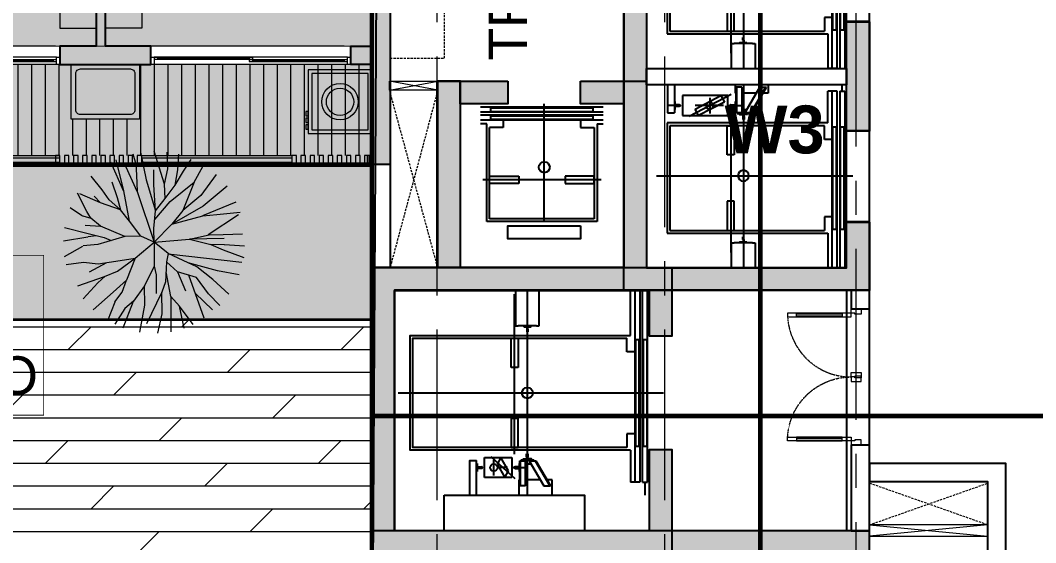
# Model space of a CAD drawing. Header units: millimetres. Extents: x -100356 to 314685, y 446 to 1273965.
# Drawn here: x 59606 to 70769, y 811615 to 817353 of the extents above; entities that cross this region are included whole.
import ezdxf
from ezdxf.enums import TextEntityAlignment as Align

# ---------------------------------------------------------------- set-up
doc = ezdxf.new("R2010")
doc.units = ezdxf.units.MM
for name, pattern in [('20180221 BF$0$Core - tb$0$HIDDEN', [0.375, 0.25, -0.125]), ('CENTER', [2, 1.25, -0.25, 0.25, -0.25]), ('Core - tb$0$HIDDEN', [0.375, 0.25, -0.125]), ('Dash', [6, 3, -3])]:
    doc.linetypes.add(name, pattern=pattern)
for name, color, linetype, lineweight in [('20180330-Ascent Plaza-TP-Ban ve so bo$0$20180221 BF$0$Core - tb$0$A.Wall', 2, 'Continuous', 35), ('@ color hatch', 7, 'Continuous', 13), ('A-_LNSP----_E', 7, 'Continuous', 9), ('A.Concrete', 7, 'Continuous', 25), ('A1 - dp$0$A.Door', 4, 'Continuous', 13), ('A1 - dp$0$A.HACH 250', 250, 'Continuous', 5), ('A1 - dp$0$CUA', 5, 'Continuous', 9), ('A1 - dp$0$FURNITURE', 8, 'Continuous', 5), ('A1 - dp$0$KHCUA', 3, 'Continuous', 13), ('A1 - dp$0$TUONG 2', 2, 'Continuous', 25), ('A3 - dp$0$FURNITURE', 8, 'Continuous', 5), ('A3 - dp$0$TUONG 2', 2, 'Continuous', 25), ('Core - tb$0$1-thaythuong', 9, 'Continuous', 13), ('Core - tb$0$A.Concrete', 7, 'Continuous', 25), ('Core - tb$0$A.Thin', 8, 'Continuous', 13), ('Core - tb$0$A.Wall', 2, 'Continuous', 25), ('Core - tb$0$CUA', 5, 'Continuous', 9), ('Core - tb$0$Hatch-wall', 251, 'Continuous', 5), ('Hatch-wall', 251, 'Continuous', 5), ('LC.HA', 250, 'Continuous', 9), ('LGI', 250, 'CENTER', 9), ('luoicot', 30, 'Continuous', 13), ('setback', 1, 'Continuous', 13), ('TEXT', 6, 'Continuous', 20), ('Text 35', 250, 'Continuous', 15), ('TXT', 1, 'Continuous', 25)]:
    doc.layers.add(name, color=color, linetype=linetype, lineweight=lineweight)
doc.layers.add('Core - tb$0$CT3 MBT 11-31$0$Nqh-ME-01', color=8, linetype='Continuous')
doc.layers.add('STR', color=7, linetype='Continuous')
doc.styles.add('A1 - dp$0$GHICHU-C', font='Font - TrueType - Arial.ttf', dxfattribs={"width": 0.7})
doc.styles.add('ARIAL', font='Font - TrueType - Arial Bold.ttf')
doc.styles.add('arial_eng', font='ARIALNI.TTF')
doc.styles.add('VnArial', font='Font - TrueType - Arial.ttf')

# ---------------------------------------------------------------- blocks, each defined once
blk = doc.blocks.new('VL4 - dp$0$MBMAYGIAT')
at = {"linetype": 'ByBlock'}
for points in [[(0, -350), (700, -350), (700, 350), (0, 350)], [(40, -310), (660, -310), (660, 310), (40, 310)], [(700, 253), (726, 253), (726, 300), (700, 300)], [(700, 180), (726, 180), (726, 228), (700, 228)], [(700, 108), (726, 108), (726, 155), (700, 155)]]:
    blk.add_lwpolyline(points, close=True, dxfattribs=at)
for radius in [200, 150]:
    blk.add_circle((350, 0), radius, dxfattribs=at)
blk = doc.blocks.new('*U269')
for p, q in [((50, 0), (1538, 0)), ((100, 0), (100, -30)), ((1488, 0), (1488, -30)), ((1538, 0), (1538, -30)), ((50, -30), (1538, -30)), ((1488, -35), (1488, -65)), ((1488, -35), (2975, -35)), ((1488, -65), (2975, -65)), ((1538, -35), (1538, -65)), ((2925, -35), (2925, -65))]:
    blk.add_line(p, q)
at = {"color": 8}
for p, q in [((100, -15), (1488, -15)), ((1538, -50), (2925, -50))]:
    blk.add_line(p, q, dxfattribs=at)
for points in [[(0, 0), (50, 0), (50, -110), (0, -110)], [(2975, 0), (3025, 0), (3025, -110), (2975, -110)]]:
    blk.add_lwpolyline(points, close=True)
for points in [[(2975, 0), (50, 0)], [(2975, -110), (50, -110)]]:
    blk.add_lwpolyline(points)
at = {"layer": 'A1 - dp$0$KHCUA', "style": 'A1 - dp$0$GHICHU-C', "flags": 1}
for tag, p in [('TEN_CUA', (450, -184)), ('KICH_THUOC', (450, -300)), ('QUI_CACH', (450, -421))]:
    blk.add_attdef(tag, text='', height=50, dxfattribs=at).set_placement(p, align=Align.MIDDLE)
blk = doc.blocks.new('*U389')
at = {"layer": 'A3 - dp$0$FURNITURE'}
for p, q in [((0, 100), (2200, 100)), ((0, 75), (2200, 75)), ((0, 25), (2200, 25)), ((0, 0), (2200, 0))]:
    blk.add_line(p, q, dxfattribs=at)
blk = doc.blocks.new('*U395')
at = {"layer": 'A3 - dp$0$FURNITURE'}
for p, q in [((0, 100), (1650, 100)), ((0, 75), (1650, 75)), ((0, 25), (1650, 25)), ((0, 0), (1650, 0))]:
    blk.add_line(p, q, dxfattribs=at)
blk = doc.blocks.new('2B3')
at = {"layer": '@ color hatch', "ltscale": 0.5}
h = blk.add_hatch(color=131, dxfattribs=at)
h.dxf.hatch_style = 1
h.paths.add_polyline_path([(-411897, 289044), (-409297, 289044), (-409297, 289044), (-408997, 289044), (-408997, 289044), (-404598, 289044), (-404598, 286594), (-403247, 286594), (-403247, 282794), (-409297, 282794), (-409297, 282094), (-412297, 282094), (-412297, 288244), (-411897, 288244)])
h.paths.add_polyline_path([(-408947, 282594), (-403247, 282594), (-403247, 281494), (-408947, 281494)])
h.paths.add_polyline_path([(-412297, 281894), (-409297, 281894), (-409297, 281494), (-412297, 281494)])
at = {"layer": 'A1 - dp$0$A.HACH 250'}
h = blk.add_hatch(dxfattribs=at)
h.set_pattern_fill('_USER', color=256, scale=150, angle=270, pattern_type=0)
h.set_pattern_definition([(270, (-95968.2, 214276.78), (150, -3e-14), [])])
h.paths.add_polyline_path([(-406128, 282594), (-405872, 282594), (-405872, 281994), (-406622, 281994), (-406622, 282594), (-408997, 282594), (-408997, 281694), (-408997, 281694), (-408997, 281594), (-403317, 281594), (-403317, 282594)])
at = {"layer": 'Hatch-wall', "ltscale": 0.5}
h = blk.add_hatch(color=256, dxfattribs=at)
h.dxf.hatch_style = 1
h.paths.add_polyline_path([(-404398, 289194), (-404398, 286794), (-403247, 286794), (-403117, 286794), (-403117, 281494), (-403317, 281494), (-403317, 282594), (-403547, 282594), (-403547, 282794), (-403317, 282794), (-403317, 286594), (-405297, 286594), (-405297, 286694), (-404598, 286694), (-404598, 289044), (-407097, 289044), (-407197, 289044), (-407197, 289044), (-407497, 289044), (-407497, 289194)])
h.paths.add_polyline_path([(-406197, 286694), (-406347, 286694), (-406347, 282794), (-406747, 282794), (-406747, 282594), (-405822, 282594), (-405747, 282594), (-405747, 282794), (-406247, 282794), (-406247, 286594), (-406197, 286594)], flags=17)
h.paths.add_polyline_path([(-409197, 282794), (-408947, 282794), (-408947, 282594), (-408947, 281494), (-409297, 281494), (-409297, 281594), (-409297, 281894), (-409698, 281894), (-409698, 282094), (-409297, 282094), (-409297, 285594), (-409197, 285594)])
at = {"layer": '@ color hatch', "color": 250, "linetype": 'Dash', "ltscale": 10, "const_width": 10, "elevation": 0}
for points in [[(-411897, 289044), (-409297, 289044), (-409297, 289044), (-408997, 289044), (-408997, 289044), (-404598, 289044), (-404598, 286594), (-403317, 286594), (-403317, 282794), (-409297, 282794), (-409297, 282094), (-412297, 282094), (-412297, 288244), (-411897, 288244)], [(-408947, 282594), (-403317, 282594), (-403317, 281494), (-408947, 281494)]]:
    blk.add_lwpolyline(points, close=True, dxfattribs=at)
at = {"layer": 'A1 - dp$0$A.HACH 250', "elevation": 0}
for points in [[(-406797, 281594), (-406797, 281494), (-406747, 281494), (-406747, 281594)], [(-406697, 281594), (-406697, 281494), (-406647, 281494), (-406647, 281594)], [(-406597, 281594), (-406597, 281494), (-406547, 281494), (-406547, 281594)], [(-406497, 281594), (-406497, 281494), (-406447, 281494), (-406447, 281594)], [(-406397, 281594), (-406397, 281494), (-406347, 281494), (-406347, 281594)], [(-406297, 281594), (-406297, 281494), (-406247, 281494), (-406247, 281594)], [(-406197, 281594), (-406197, 281494), (-406147, 281494), (-406147, 281594)], [(-406097, 281594), (-406097, 281494), (-406047, 281494), (-406047, 281594)], [(-405997, 281594), (-405997, 281494), (-405947, 281494), (-405947, 281594)], [(-405897, 281594), (-405897, 281494), (-405847, 281494), (-405847, 281594)], [(-404197, 281594), (-404197, 281494), (-404147, 281494), (-404147, 281594)], [(-404097, 281594), (-404097, 281494), (-404047, 281494), (-404047, 281594)], [(-403997, 281594), (-403997, 281494), (-403947, 281494), (-403947, 281594)], [(-403897, 281594), (-403897, 281494), (-403847, 281494), (-403847, 281594)], [(-403797, 281594), (-403797, 281494), (-403747, 281494), (-403747, 281594)], [(-403697, 281594), (-403697, 281494), (-403647, 281494), (-403647, 281594)], [(-403597, 281594), (-403597, 281494), (-403547, 281494), (-403547, 281594)], [(-403497, 281594), (-403497, 281494), (-403447, 281494), (-403447, 281594)], [(-403397, 281594), (-403397, 281494), (-403347, 281494), (-403347, 281594)], [(-403367, 281594), (-403367, 281494), (-403317, 281494), (-403317, 281594)]]:
    blk.add_lwpolyline(points, close=True, dxfattribs=at)
at = {"layer": 'A1 - dp$0$CUA', "elevation": 0}
for points in [[(-406797, 282794), (-408997, 282794)], [(-403622, 282794), (-405822, 282794)]]:
    blk.add_lwpolyline(points, dxfattribs=at)
at = {"layer": 'A1 - dp$0$FURNITURE', "elevation": 0}
for points in [[(-406747, 282994), (-406347, 282994), (-406347, 285144), (-406747, 285144)], [(-405847, 282994), (-406247, 282994), (-406247, 285194), (-405847, 285194)], [(-405872, 282594), (-405872, 281994), (-406622, 281994), (-406622, 282594)]]:
    blk.add_lwpolyline(points, close=True, dxfattribs=at)
blk.add_lwpolyline([(-405922, 282494), (-405922, 282094, -0.414214), (-405972, 282044), (-406522, 282044, -0.414214), (-406572, 282094), (-406572, 282494, -0.414214), (-406522, 282544), (-405972, 282544, -0.414214)], format="xyb", close=True, dxfattribs=at)
at = {"layer": 'A1 - dp$0$TUONG 2', "ltscale": 0.5, "elevation": 0}
blk.add_lwpolyline([(-403117, 286794), (-403117, 281494), (-403317, 281494), (-403317, 281494), (-403317, 282594), (-403547, 282594), (-403547, 282794), (-403317, 282794), (-403317, 286594)], dxfattribs=at)
blk.add_lwpolyline([(-406197, 286694), (-406347, 286694), (-406347, 282794), (-406747, 282794), (-406747, 282594), (-406272, 282594), (-405822, 282594), (-405747, 282594), (-405747, 282794), (-406247, 282794), (-406247, 286594), (-406197, 286594)], close=True, dxfattribs=at)
at = {"layer": 'A1 - dp$0$A.Door', "extrusion": (0, 0, -1), "xscale": -0.7272727265428539, "yscale": 0.7272727265428539, "zscale": -0.7272727265428539}
for p in [(408947, 282674, 0), (405747, 282674, 0)]:
    blk.add_blockref('*U269', p, dxfattribs=at)
at = {"layer": 'A1 - dp$0$FURNITURE', "rotation": 180}
blk.add_blockref('VL4 - dp$0$MBMAYGIAT', (-403317, 282184, 0), dxfattribs=at)
at = {"layer": 'A3 - dp$0$TUONG 2', "extrusion": (0, 0, -1), "zscale": -1, "rotation": 180}
for name, p in [('*U389', (408947, 281594, 0)), ('*U395', (405847, 281594, 0))]:
    blk.add_blockref(name, p, dxfattribs=at)
at = {"layer": 'A1 - dp$0$FURNITURE', "style": 'arial_eng'}
blk.add_attdef('AC', (-406368, 282518, 0), '', height=300, rotation=270, dxfattribs=at)
blk = doc.blocks.new('110_植栽_中_高木 - 落葉1_φ4000_H5500-1445069-IDEA-4th Storey - Detail')
at = {"color": 139}
for p, q in [((-670, 1129), (-838, 1808)), ((-472, 1941), (-408, 1715)), ((-306, 1976), (-181, 1368)), ((224, 1272), (-5, 2000)), ((298, 1613), (285, 1980)), ((518, 1586), (541, 1934)), ((641, 1557), (813, 1820)), ((-667, 1111), (-958, 1760)), ((-379, 1110), (-615, 1645)), ((-408, 1715), (-389, 1474)), ((-10, 1257), (-10, 1592)), ((224, 1272), (298, 1613)), ((459, 1252), (518, 1586)), ((879, 1317), (1065, 1665)), ((-1147, 1149), (-1389, 1451)), ((-389, 1474), (-379, 1110)), ((-181, 1368), (30, 691)), ((459, 1252), (641, 1557)), ((1364, 1487), (1021, 1024)), ((-989, 932), (-1147, 1149)), ((-934, 1324), (-819, 978)), ((-546, 458), (-670, 1129)), ((30, 691), (-10, 1257)), ((242, 956), (224, 1272)), ((242, 956), (459, 1252)), ((348, 890), (879, 1317)), ((879, 1317), (625, 696)), ((1602, 1227), (1074, 790)), ((-1482, 672), (-1685, 1077)), ((-1182, 862), (-1640, 1059)), ((-1182, 862), (-1319, 1008)), ((-743, 713), (-989, 932)), ((-819, 978), (-743, 713)), ((-379, 1110), (0, 0)), ((30, 691), (242, 956)), ((1021, 1024), (625, 696)), ((-1850, 759), (-1578, 578)), ((-1399, 530), (-1482, 672)), ((-743, 713), (-1182, 862)), ((-546, 458), (-743, 713)), ((-10, 303), (30, 691)), ((10, 497), (348, 890)), ((1074, 790), (384, 396)), ((625, 696), (384, 396)), ((1796, 880), (1057, 580)), ((-1570, 578), (-1398, 529)), ((-1182, 348), (-1399, 530)), ((-295, 133), (-546, 458)), ((384, 396), (1064, 582)), ((1064, 582), (1374, 607)), ((1855, 599), (1188, 159)), ((1374, 607), (1887, 662)), ((-1974, 319), (-1451, 187)), ((-1522, 376), (-1182, 348)), ((-645, 125), (-1182, 348)), ((0, 0), (-10, 303)), ((384, 396), (0, 0)), ((-2000, 33), (-1462, 119)), ((-1453, 121), (-1278, 144)), ((-1451, 187), (-1104, 101)), ((-645, 125), (-1245, -52)), ((-1104, 101), (-945, 37)), ((-295, 133), (-645, 125)), ((-423, -352), (0, 0)), ((0, 0), (-295, 133)), ((0, 0), (-5, -527)), ((0, 0), (773, 64)), ((305, -251), (0, 0)), ((773, 64), (1206, 162)), ((1538, 78), (773, 64)), ((773, 64), (1241, -50)), ((1206, 162), (1516, 167)), ((1516, 167), (1939, 182)), ((-1975, -315), (-1571, -88)), ((-1245, -52), (-1564, -80)), ((1534, -57), (1241, -50)), ((1241, -50), (1512, -168)), ((1512, -168), (1971, -338)), ((1984, -88), (1545, -58)), ((-1938, -494), (-1560, -440)), ((-1560, -440), (-1235, -475)), ((-1423, -653), (-1041, -445)), ((-1235, -475), (-846, -416)), ((-846, -416), (-423, -352)), ((-807, -637), (-423, -352)), ((-423, -352), (-610, -834)), ((268, -432), (248, -870)), ((305, -251), (268, -432)), ((268, -432), (508, -651)), ((1923, -449), (303, -262)), ((743, -453), (305, -251)), ((-1092, -755), (-807, -637)), ((-5, -527), (-217, -960)), ((-5, -527), (44, -720)), ((365, -1191), (258, -651)), ((931, -773), (508, -651)), ((508, -651), (685, -1070)), ((1389, -632), (743, -453)), ((935, -541), (743, -453)), ((1284, -817), (935, -541)), ((1865, -721), (1389, -632)), ((-1683, -957), (-1092, -755)), ((-1244, -895), (-1077, -745)), ((-610, -834), (-905, -1095)), ((-703, -1095), (-608, -832)), ((44, -720), (39, -1126)), ((248, -870), (165, -1101)), ((1097, -1672), (762, -724)), ((1191, -1135), (931, -773)), ((1640, -1145), (1284, -817)), ((-1567, -1243), (-1244, -895)), ((-905, -1095), (-1342, -1483)), ((-867, -1310), (-703, -1095)), ((-217, -960), (-458, -1297)), ((-207, -1385), (-217, -960)), ((165, -1101), (52, -1342)), ((175, -1573), (165, -1101)), ((-1024, -1718), (-864, -1308)), ((-682, -1880), (-458, -1297)), ((-458, -1297), (-645, -1459)), ((365, -1191), (365, -1967)), ((552, -1405), (365, -1191)), ((1278, -1483), (902, -1122)), ((1438, -1391), (1191, -1135)), ((-645, -1459), (-866, -1803)), ((-321, -1974), (-207, -1385)), ((52, -1342), (-170, -1795)), ((659, -1888), (552, -1405)), ((855, -1808), (552, -1405)), ((76, -1999), (175, -1573))]:
    blk.add_line(p, q, dxfattribs=at)
blk = doc.blocks.new('*U696')
at = {"layer": 'A-_LNSP----_E', "xscale": 0.5, "yscale": 0.5, "zscale": 0.5}
blk.add_blockref('110_植栽_中_高木 - 落葉1_φ4000_H5500-1445069-IDEA-4th Storey - Detail', (4, 0), dxfattribs=at)
blk = doc.blocks.new('*U697')
at = {"layer": '@ color hatch', "color": 0, "linetype": 'ByBlock', "lineweight": -2}
blk.add_blockref('*U696', (17500, 0), dxfattribs=at)
blk = doc.blocks.new('SECTION SYMBOL 2')
at = {"layer": 'TXT', "linetype": '20180221 BF$0$Core - tb$0$HIDDEN', "ltscale": 300, "const_width": 50}
blk.add_lwpolyline([(-1200, -31832), (-1200, 11798)], dxfattribs=at)
at = {"layer": 'TXT', "linetype": '20180221 BF$0$Core - tb$0$HIDDEN', "ltscale": 300, "const_width": 50, "elevation": 0}
blk.add_lwpolyline([(76548, -10459), (-5470, -10459), (-5470, -5228), (-37733, -5228)], dxfattribs=at)
blk = doc.blocks.new('X-GRID')
at = {"layer": 'LGI', "ltscale": 1500}
for p, q in [((-36550, -7272.6), (-36550, 49990.7)), ((-34450, 49486.8), (-34450, -7272.6)), ((-31950, 49486.8), (-31950, -7272.6))]:
    blk.add_line(p, q, dxfattribs=at)
blk = doc.blocks.new('A$C60262ED2')
at = {"layer": 'LC.HA'}
h = blk.add_hatch(color=256, dxfattribs=at)
h.dxf.hatch_style = 1
h.paths.add_polyline_path([(44109, 31554), (44109, 32054), (43859, 32054), (43859, 31554), (41659, 31554), (41659, 40134), (43859, 40134), (43859, 39634), (44109, 39634), (44109, 40384), (41409, 40384), (41409, 31554), (38639, 31554), (38639, 25663), (40649, 25663), (40649, 25913), (38889, 25913), (38889, 28413), (44109, 28413), (44109, 28663), (38889, 28663), (38889, 31304), (44109, 31304)])
h.paths.add_polyline_path([(44109, 38634), (43859, 38634), (43859, 37434), (44109, 37434)], flags=17)
h.paths.add_polyline_path([(44109, 36444), (43859, 36444), (43859, 35244), (44109, 35244)], flags=17)
h.paths.add_polyline_path([(44109, 34254), (43859, 34254), (43859, 33054), (44109, 33054)], flags=17)
h.paths.add_polyline_path([(39609, 33604), (39359, 33604), (39359, 31554), (39609, 31554)], flags=17)
at = {"layer": 'STR', "ltscale": 1000, "elevation": 0}
for points in [[(44109, 25663), (44109, 31554), (44109, 40384), (41409, 40384), (41409, 31554), (38639, 31554), (38639, 25663)], [(43859, 31554), (43859, 40134), (41659, 40134), (41659, 31554)]]:
    blk.add_lwpolyline(points, close=True, dxfattribs=at)
for points in [[(44109, 34254), (43859, 34254)], [(39359, 31554), (39359, 33604), (39609, 33604), (39609, 31554)], [(44109, 33054), (43859, 33054)], [(44109, 32054), (43859, 32054)], [(44109, 31304), (38889, 31304), (38889, 28663), (44109, 28663)]]:
    blk.add_lwpolyline(points, dxfattribs=at)
at = {"layer": 'STR', "elevation": 0}
blk.add_lwpolyline([(43859, 31304), (43859, 28663)], dxfattribs=at)
at = {"rotation": 180}
blk.add_blockref('X-GRID', (7409, 51484, 0), dxfattribs=at)
at = {"layer": 'Text 35', "ltscale": 1000, "style": 'ARIAL'}
blk.add_text('W3', height=525, dxfattribs=at).set_placement((42517, 32808, 0))
blk = doc.blocks.new('column')
at = {"layer": 'luoicot', "ltscale": 0.5}
blk.add_blockref('A$C60262ED2', (-47109, -40384, 0), dxfattribs=at)
blk = doc.blocks.new('*U199')
blk.add_line((-70, 100), (-70, 600))
for points in [[(-50, 0), (-50, 700), (-90, 700), (-90, 0)], [(-50, 100), (-90, 100), (-90, 600), (-50, 600)], [(-800, -110), (-740, -110), (-740, -40), (-750, -40), (-750, 0), (-800, 0)], [(0, -110), (-60, -110), (-60, -40), (-50, -40), (-50, 0), (0, 0)]]:
    blk.add_lwpolyline(points, close=True)
at = {"linetype": 'Core - tb$0$HIDDEN'}
blk.add_arc((-50, 0), 700, 90, 180, dxfattribs=at)
blk = doc.blocks.new('Core - tb$0$CT3 MBT 11-31$0$TM1500')
at = {"layer": 'Core - tb$0$CT3 MBT 11-31$0$Nqh-ME-01'}
for p, q in [((-1293, 1791), (-1293, 2250)), ((-1293, 316), (-1293, 2250)), ((-1433, 450), (-1433, 2209)), ((-1293, 1782), (-1293, 1872)), ((-104, 1713), (-104, 538)), ((-104, 1713), (-66, 1713)), ((-66, 1713), (-66, 538)), ((-19, 1713), (-19, 538)), ((-19, 1713), (19, 1713)), ((19, 1713), (19, 538)), ((-1293, 0), (-1293, 470)), ((-1293, 382), (-1293, 470)), ((-104, 538), (-66, 538)), ((-19, 538), (19, 538)), ((-1427, 182), (-1691, 423)), ((-1663, 219), (-1663, 390)), ((-1858, 304), (-1781, 304)), ((-1511, 304), (-1625, 304)), ((-1455, 304), (-1307, 304)), ((-1367, 304), (-1445, 304)), ((0, 145), (0, 0))]:
    blk.add_line(p, q, dxfattribs=at)
for points in [[(-1423, 2250), (-1423, 1860)], [(-1163, 1860), (-1163, 2250)], [(-158, 1756), (-158, 2250)], [(-113, 2250), (-113, 145)], [(-58, 2250), (-58, 145)], [(-28, 145), (-28, 2250)], [(27, 145), (27, 2250)], [(-1423, 1860), (-1393, 1860)], [(-1193, 1860), (-1393, 1860)], [(-1330, 1857), (-1255, 1857)], [(-1330, 1851), (-1330, 1857)], [(-1329, 1850), (-1298, 1848)], [(-1298, 1824), (-1298, 1795)], [(-1298, 1795), (-1288, 1795)], [(-1297, 1826), (-1297, 1847)], [(-1289, 1826), (-1289, 1847)], [(-1288, 1848), (-1256, 1850)], [(-1288, 1824), (-1288, 1795)], [(-1255, 1851), (-1255, 1857)], [(-1193, 1860), (-1163, 1860)], [(-158, 494), (-2583, 494), (-2583, 1756), (-158, 1756)], [(-198, 525), (-2553, 525), (-2553, 1725), (-198, 1725)], [(-1473, 1725), (-1393, 1725)], [(-1473, 1405), (-1473, 1725)], [(-1393, 1725), (-1393, 1405)], [(-198, 1575), (-198, 1725)], [(-113, 1575), (-198, 1575)], [(-1393, 1405), (-1473, 1405)], [(-2714, 1125), (202, 1125)], [(-1393, 845), (-1473, 845)], [(-1473, 845), (-1473, 525)], [(-1393, 525), (-1393, 845)], [(-113, 675), (-198, 675)], [(-198, 675), (-198, 525)], [(-1473, 525), (-1393, 525)], [(-1301, 423), (-1301, 455)], [(-1301, 455), (-1285, 455)], [(-1285, 423), (-1285, 455)], [(-158, 494), (-158, 145)], [(-1926, 0), (-1926, 384), (-1851, 384)], [(-1851, 0), (-1851, 384)], [(-1848, 312), (-1848, 348)], [(-1845, 348), (-1848, 348)], [(-1845, 348), (-1845, 312)], [(-1763, 194), (-1763, 414)], [(-1763, 414), (-1463, 414)], [(-1586, 414), (-1624, 342)], [(-1624, 342), (-1540, 194)], [(-1502, 267), (-1586, 414)], [(-1463, 414), (-1463, 194)], [(-1381, 348), (-1381, 312)], [(-1381, 348), (-1378, 348)], [(-1378, 312), (-1378, 348)], [(-1375, 103), (-1375, 380)], [(-1375, 380), (-1312, 380)], [(-1369, 103), (-1369, 380)], [(-1363, 390), (-1223, 390)], [(-1363, 380), (-1363, 390)], [(-1337, 393), (-1337, 400)], [(-1337, 393), (-1248, 393)], [(-1336, 401), (-1299, 404)], [(-1312, 103), (-1312, 380)], [(-1312, 347), (-1253, 347)], [(-1300, 422), (-1299, 422)], [(-1298, 405), (-1298, 421)], [(-1288, 405), (-1288, 421)], [(-1287, 422), (-1286, 422)], [(-1249, 401), (-1287, 404)], [(-1272, 380), (-1199, 380)], [(-1272, 380), (-1112, 103)], [(-1248, 393), (-1248, 400)], [(-1223, 380), (-1223, 390)], [(-1206, 380), (-1046, 103)], [(-1199, 380), (-1039, 103)], [(-1848, 261), (-1848, 296)], [(-1845, 261), (-1848, 261)], [(-1845, 312), (-1794, 312)], [(-1845, 309), (-1794, 309)], [(-1845, 299), (-1794, 299)], [(-1794, 296), (-1845, 296)], [(-1845, 296), (-1845, 261)], [(-1791, 302), (-1791, 306)], [(-1788, 306), (-1788, 302)], [(-1540, 194), (-1502, 267)], [(-1438, 306), (-1438, 302)], [(-1435, 302), (-1435, 306)], [(-1381, 312), (-1432, 312)], [(-1381, 309), (-1432, 309)], [(-1381, 299), (-1432, 299)], [(-1432, 296), (-1381, 296)], [(-1381, 296), (-1381, 261)], [(-1381, 261), (-1378, 261)], [(-1378, 261), (-1378, 296)], [(-1463, 194), (-1763, 194)], [(-1385, 0), (-1385, 168)], [(-1385, 168), (-1375, 168)], [(-1150, 168), (-1312, 168)], [(-1020, 168), (-1077, 168)], [(-1020, 0), (-1020, 168)], [(-58, 145), (-158, 145)], [(-28, 145), (27, 145)], [(-1312, 103), (-1375, 103)], [(-1112, 103), (-1039, 103)]]:
    blk.add_lwpolyline(points, dxfattribs=at)
for points in [[(-1330, 1851, 0.396325), (-1329, 1850)], [(-1297, 1847, 0.396325), (-1298, 1848)], [(-1297, 1825, 0.267949), (-1298, 1824)], [(-1297, 1825, 0.267949), (-1297, 1826)], [(-1288, 1848, 0.396325), (-1289, 1847)], [(-1289, 1826, 0.267949), (-1288, 1825)], [(-1288, 1824, 0.267949), (-1288, 1825)], [(-1256, 1850, 0.396325), (-1255, 1851)], [(-1336, 401, 0.390876), (-1337, 400)], [(-1301, 423, 0.414214), (-1300, 422)], [(-1298, 421, 0.414214), (-1299, 422)], [(-1299, 404, 0.390876), (-1298, 405)], [(-1287, 422, 0.414214), (-1288, 421)], [(-1288, 405, 0.390876), (-1287, 404)], [(-1286, 422, 0.414214), (-1285, 423)], [(-1248, 400, 0.390876), (-1249, 401)], [(-1848, 312, 0.414214), (-1845, 309)], [(-1845, 299, 0.414214), (-1848, 296)], [(-1788, 306, 0.414214), (-1794, 312)], [(-1791, 306, 0.414214), (-1794, 309)], [(-1794, 299, 0.414214), (-1791, 302)], [(-1794, 296, 0.414214), (-1788, 302)], [(-1438, 306, -0.414214), (-1432, 312)], [(-1432, 296, -0.414214), (-1438, 302)], [(-1435, 306, -0.414214), (-1432, 309)], [(-1432, 299, -0.414214), (-1435, 302)], [(-1378, 312, -0.414214), (-1381, 309)], [(-1381, 299, -0.414214), (-1378, 296)]]:
    blk.add_lwpolyline(points, format="xyb", dxfattribs=at)
blk.add_lwpolyline([(-2208, 0), (-664, 0), (-664, -391), (-2208, -391)], close=True, dxfattribs=at)
for centre, radius in [((-1293, 1125), 60), ((-1663, 304), 40)]:
    blk.add_circle(centre, radius, dxfattribs=at)
blk = doc.blocks.new('Core - tb$0$CT3 MBT 11-31$0$tm')
at = {"layer": 'Core - tb$0$CT3 MBT 11-31$0$Nqh-ME-01'}
for p, q in [((-130, -1885), (-130, -115)), ((-130, -459), (-130, -150)), ((-270, -1751), (-270, -281)), ((-130, -469), (-130, -378)), ((854, -538), (854, -1663)), ((854, -538), (892, -538)), ((892, -538), (892, -1663)), ((939, -538), (939, -1663)), ((939, -538), (976, -538)), ((976, -538), (976, -1663)), ((-1085, -1125), (1073, -1125)), ((854, -1663), (892, -1663)), ((939, -1663), (976, -1663)), ((-265, -2019), (-728, -1777)), ((-130, -2125), (-130, -1731)), ((-130, -1818), (-130, -1731)), ((-855, -1896), (-952, -1896)), ((-896, -1896), (-818, -1896)), ((-348, -1896), (-662, -1896)), ((-500, -1981), (-500, -1810)), ((-292, -1896), (-144, -1896)), ((-204, -1896), (-282, -1896)), ((957, -2055), (957, -2125))]:
    blk.add_line(p, q, dxfattribs=at)
for points in [[(-260, -115), (-260, -390)], [(0, -390), (0, -115)], [(900, -115), (800, -115)], [(800, -494), (800, -115)], [(845, -115), (845, -2055)], [(900, -115), (900, -2055)], [(930, -2055), (930, -115)], [(930, -115), (985, -115)], [(985, -2055), (985, -115)], [(-260, -390), (-230, -390)], [(-30, -390), (-230, -390)], [(-168, -393), (-93, -393)], [(-168, -399), (-168, -393)], [(-167, -400), (-135, -402)], [(-135, -426), (-135, -455)], [(-134, -424), (-134, -403)], [(-126, -424), (-126, -403)], [(-125, -402), (-93, -400)], [(-125, -426), (-125, -455)], [(-93, -399), (-93, -393)], [(-30, -390), (0, -390)], [(-970, -494), (800, -494)], [(-970, -1706), (-970, -494)], [(-940, -1675), (-940, -525)], [(-940, -525), (760, -525)], [(-310, -525), (-230, -525)], [(-310, -845), (-310, -525)], [(-230, -525), (-230, -845)], [(-135, -455), (-125, -455)], [(760, -675), (760, -525)], [(845, -675), (760, -675)], [(-230, -845), (-310, -845)], [(-230, -1355), (-310, -1355)], [(-310, -1355), (-310, -1675)], [(-230, -1675), (-230, -1355)], [(845, -1525), (760, -1525)], [(760, -1525), (760, -1675)], [(800, -1706), (-970, -1706)], [(760, -1675), (-940, -1675)], [(-800, -2006), (-800, -1786)], [(-800, -1786), (-300, -1786)], [(-623, -1786), (-661, -1858)], [(-339, -1934), (-623, -1786)], [(-310, -1675), (-230, -1675)], [(-300, -1786), (-300, -2006)], [(-138, -1777), (-138, -1745)], [(-138, -1745), (-122, -1745)], [(-137, -1778), (-136, -1778)], [(-135, -1795), (-135, -1779)], [(-125, -1795), (-125, -1779)], [(-124, -1778), (-123, -1778)], [(-122, -1777), (-122, -1745)], [(800, -1706), (800, -2055)], [(-963, -2125), (-963, -1816)], [(-963, -1816), (-888, -1816)], [(-888, -2125), (-888, -1816)], [(-885, -1888), (-885, -1853)], [(-882, -1853), (-885, -1853)], [(-882, -1853), (-882, -1888)], [(-882, -1888), (-831, -1888)], [(-882, -1891), (-831, -1891)], [(-828, -1898), (-828, -1894)], [(-825, -1894), (-825, -1898)], [(-661, -1858), (-377, -2006)], [(-275, -1894), (-275, -1898)], [(-272, -1898), (-272, -1894)], [(-218, -1888), (-269, -1888)], [(-218, -1891), (-269, -1891)], [(-218, -1853), (-218, -1888)], [(-218, -1853), (-215, -1853)], [(-215, -1888), (-215, -1853)], [(-212, -2097), (-212, -1820)], [(-212, -1820), (-149, -1820)], [(-206, -2097), (-206, -1820)], [(-200, -1810), (-60, -1810)], [(-200, -1820), (-200, -1810)], [(-175, -1807), (-175, -1800)], [(-174, -1799), (-136, -1796)], [(-175, -1807), (-86, -1807)], [(-149, -2097), (-149, -1820)], [(-149, -1853), (-90, -1853)], [(-86, -1799), (-124, -1796)], [(-109, -1820), (-36, -1820)], [(-109, -1820), (51, -2097)], [(-86, -1807), (-86, -1800)], [(-60, -1820), (-60, -1810)], [(-43, -1820), (117, -2097)], [(-36, -1820), (123, -2097)], [(-885, -1940), (-885, -1904)], [(-882, -1940), (-885, -1940)], [(-882, -1901), (-831, -1901)], [(-831, -1904), (-882, -1904)], [(-882, -1904), (-882, -1940)], [(-300, -2006), (-800, -2006)], [(-377, -2006), (-339, -1934)], [(-218, -1901), (-269, -1901)], [(-269, -1904), (-218, -1904)], [(-218, -1904), (-218, -1940)], [(-218, -1940), (-215, -1940)], [(-215, -1940), (-215, -1904)], [(-222, -2125), (-222, -2032)], [(-222, -2032), (-212, -2032)], [(-149, -2097), (-212, -2097)], [(13, -2032), (-149, -2032)], [(51, -2097), (123, -2097)], [(143, -2032), (86, -2032)], [(143, -2125), (143, -2032)], [(900, -2055), (800, -2055)], [(930, -2055), (985, -2055)]]:
    blk.add_lwpolyline(points, dxfattribs=at)
for points in [[(-168, -399, 0.396325), (-167, -400)], [(-134, -403, 0.396325), (-135, -402)], [(-135, -425, 0.267949), (-134, -424)], [(-135, -425, 0.267949), (-135, -426)], [(-125, -402, 0.396325), (-126, -403)], [(-126, -424, 0.267949), (-126, -425)], [(-125, -426, 0.267949), (-126, -425)], [(-93, -400, 0.396325), (-93, -399)], [(-138, -1777, 0.414214), (-137, -1778)], [(-135, -1779, 0.414214), (-136, -1778)], [(-124, -1778, 0.414214), (-125, -1779)], [(-123, -1778, 0.414214), (-122, -1777)], [(-885, -1888, 0.414214), (-882, -1891)], [(-825, -1894, 0.414214), (-831, -1888)], [(-828, -1894, 0.414214), (-831, -1891)], [(-275, -1894, -0.414214), (-269, -1888)], [(-272, -1894, -0.414214), (-269, -1891)], [(-215, -1888, -0.414214), (-218, -1891)], [(-174, -1799, 0.390876), (-175, -1800)], [(-136, -1796, 0.390876), (-135, -1795)], [(-125, -1795, 0.390876), (-124, -1796)], [(-86, -1800, 0.390876), (-86, -1799)], [(-882, -1901, 0.414214), (-885, -1904)], [(-831, -1901, 0.414214), (-828, -1898)], [(-831, -1904, 0.414214), (-825, -1898)], [(-269, -1904, -0.414214), (-275, -1898)], [(-269, -1901, -0.414214), (-272, -1898)], [(-218, -1901, -0.414214), (-215, -1904)]]:
    blk.add_lwpolyline(points, format="xyb", dxfattribs=at)
for centre, radius in [((-130, -1125), 60), ((-500, -1896), 40)]:
    blk.add_circle(centre, radius, dxfattribs=at)
blk = doc.blocks.new('new core')
at = {"layer": 'Core - tb$0$Hatch-wall', "ltscale": 0.5}
h = blk.add_hatch(color=256, dxfattribs=at)
h.dxf.hatch_style = 1
h.paths.add_polyline_path([(-2700, 0), (-2450, 0), (0, 0), (0, -750), (-250, -750), (-250, -250), (-2450, -250), (-2450, -2260), (-2450, -2260), (-2450, -2440), (-2450, -8830), (-250, -8830), (-250, -8330), (0, -8330), (0, -9080), (-2700, -9080)])
h = blk.add_hatch(color=256, dxfattribs=at)
h.dxf.hatch_style = 1
h.paths.add_polyline_path([(0, -7330), (-250, -7330), (-250, -6820), (-250, -6820), (-250, -6640), (-250, -6130), (0, -6130)], flags=17)
h = blk.add_hatch(color=256, dxfattribs=at)
h.dxf.hatch_style = 1
h.paths.add_polyline_path([(-4745, -6780), (-4500, -6780), (-4500, -8830), (-4745, -8830)])
h = blk.add_hatch(color=256, dxfattribs=at)
h.dxf.hatch_style = 1
h.paths.add_polyline_path([(-5220, -11721), (-5470, -11721), (-5470, -14471), (-5220, -14471)])
h = blk.add_hatch(color=256, dxfattribs=at)
h.dxf.hatch_style = 1
h.paths.add_polyline_path([(-5470, -11721), (-5470, -11971), (0, -11971), (0, -11721)])
at = {"layer": 'Hatch-wall', "ltscale": 0.5}
h = blk.add_hatch(color=256, dxfattribs=at)
h.dxf.hatch_style = 1
h.paths.add_polyline_path([(-3975, -6780), (-3975, -7030), (-4500, -7030), (-4500, -6780)])
h.paths.add_polyline_path([(-3175, -6780), (-2450, -6780), (-2450, -8580), (-2700, -8580), (-2700, -7030), (-3175, -7030)])
h = blk.add_hatch(color=256, dxfattribs=at)
h.dxf.hatch_style = 1
h.paths.add_polyline_path([(-5470, -11971), (-2170, -11971), (-2170, -10830), (-2420, -10830), (-2420, -11721), (-5220, -11721), (-5220, -9080), (-2420, -9080), (-2420, -9580), (-2170, -9580), (-2170, -8830), (-5470, -8830)])
at = {"layer": 'A1 - dp$0$TUONG 2', "ltscale": 0.5}
blk.add_lwpolyline([(-6550, -150), (-6550, -2400), (-5270, -2400), (-5270, -3680), (-4000, -3680), (-4000, -3400), (-3900, -3400), (-3900, -3680), (-3800, -3680), (-3800, -3780), (-5270, -3780), (-5270, -8830)], dxfattribs=at)
at = {"layer": 'A1 - dp$0$TUONG 2', "ltscale": 0.5, "elevation": 0}
blk.add_lwpolyline([(-5470, -8830), (-5470, -7550), (-5470, -7550), (-5470, -7550), (-5470, -2600), (-6750, -2600)], dxfattribs=at)
at = {"layer": 'A1 - dp$0$TUONG 2', "ltscale": 0.5}
for points in [[(-200, -9280), (0, -9280), (0, -9080), (-200, -9080)], [(0, -11721), (0, -11330), (0, -10780), (-200, -10780), (-200, -11230), (-200, -11230), (-200, -11721)], [(1300, -12042), (1500, -12042), (1500, -10980), (0, -10980), (0, -11180), (1300, -11180)]]:
    blk.add_lwpolyline(points, close=True, dxfattribs=at)
at = {"layer": 'Core - tb$0$1-thaythuong'}
for p, q in [((-4745, -6880), (-5275, -6780, 0)), ((-5275, -6880, 0), (-4745, -6780))]:
    blk.add_line(p, q, dxfattribs=at)
for points in [[(-4745, -6780), (-4745, -6880), (-5275, -6880), (-5275, -6780)], [(0, -11780), (1300, -11780), (1300, -11655), (0, -11655)]]:
    blk.add_lwpolyline(points, close=True, dxfattribs=at)
for points in [[(0, -11655), (1300, -11780)], [(1300, -11655), (0, -11780)]]:
    blk.add_lwpolyline(points, dxfattribs=at)
at = {"layer": 'Core - tb$0$A.Concrete', "ltscale": 0.5}
for points in [[(-2700, 0), (-2400, 0), (0, 0), (0, -750), (-250, -750), (-250, -250), (-2450, -250), (-2450, -8830), (-250, -8830), (-250, -8330), (0, -8330), (0, -9080), (-2700, -9080), (-2700, 0)], [(-4745, -8830), (-4745, -6780), (-4500, -6780), (-4500, -8830)], [(-2705, -8566), (-2705, -8566)]]:
    blk.add_lwpolyline(points, dxfattribs=at)
for points in [[(0, -7330), (-250, -7330), (-250, -6130), (0, -6130)], [(-3975, -6780), (-3975, -7030), (-4500, -7030), (-4500, -6780)], [(-3175, -6780), (-2450, -6780), (-2450, -8830), (-2700, -8830), (-2700, -7030), (-3175, -7030)], [(-5470, -11971), (-2170, -11971), (-2170, -10830), (-2420, -10830), (-2420, -11721), (-5220, -11721), (-5220, -9080), (-2420, -9080), (-2420, -9580), (-2170, -9580), (-2170, -8830), (-5470, -8830)]]:
    blk.add_lwpolyline(points, close=True, dxfattribs=at)
at = {"layer": 'Core - tb$0$A.Concrete'}
blk.add_lwpolyline([(0, -11971), (0, -11721), (-5470, -11721), (-5470, -14721), (0, -14721), (0, -14471), (-5220, -14471)], dxfattribs=at)
at = {"layer": 'Core - tb$0$A.Thin', "linetype": 'Core - tb$0$HIDDEN', "ltscale": 100}
blk.add_lwpolyline([(-5270, -6528), (-4670, -6528), (-4670, -5928), (-5270, -5928)], close=True, dxfattribs=at)
for points in [[(-4745, -8830), (-5275, -6880)], [(-4745, -6880), (-5270, -8830)]]:
    blk.add_lwpolyline(points, dxfattribs=at)
at = {"layer": 'Core - tb$0$A.Thin', "linetype": 'Core - tb$0$HIDDEN', "ltscale": 100, "elevation": 0}
for points in [[(0, -11655), (1300, -11197)], [(1300, -11655), (0, -11197)]]:
    blk.add_lwpolyline(points, dxfattribs=at)
at = {"layer": 'Core - tb$0$A.Wall', "ltscale": 0.5}
blk.add_lwpolyline([(-250, -6640), (-250, -6820), (-2450, -6820), (-2450, -6640)], close=True, dxfattribs=at)
at = {"layer": 'Core - tb$0$CT3 MBT 11-31$0$Nqh-ME-01'}
for p, q in [((-3575, -8324), (-3575, -7030)), ((-4163, -7075), (-3037, -7075)), ((-4163, -7112), (-4163, -7075)), ((-4163, -7112), (-3037, -7112)), ((-3037, -7112), (-3037, -7075)), ((-4163, -7160), (-3037, -7160)), ((-4163, -7197), (-4163, -7160)), ((-4163, -7197), (-3037, -7197)), ((-3037, -7197), (-3037, -7160)), ((-2949, -7866), (-4250, -7866))]:
    blk.add_line(p, q, dxfattribs=at)
for points in [[(-2925, -7066), (-4275, -7066)], [(-2925, -7121), (-4275, -7121)], [(-4275, -7151), (-2925, -7151)], [(-4275, -7206), (-2925, -7206)], [(-4206, -7251), (-4275, -7251)], [(-4206, -8324), (-4206, -7251)], [(-4025, -7206), (-4025, -7291)], [(-3175, -7206), (-3175, -7291)], [(-2994, -7251), (-2994, -8324)], [(-2994, -7251), (-2925, -7251)], [(-4175, -8294), (-4175, -7291)], [(-4025, -7291), (-4175, -7291)], [(-3175, -7291), (-3025, -7291)], [(-3025, -7291), (-3025, -8294)], [(-4175, -7906), (-4175, -7826)], [(-4175, -7826), (-3855, -7826)], [(-3855, -7906), (-4175, -7906)], [(-3855, -7826), (-3855, -7906)], [(-3345, -7826), (-3345, -7906)], [(-3025, -7826), (-3345, -7826)], [(-3345, -7906), (-3025, -7906)], [(-3025, -7906), (-3025, -7826)], [(-2994, -8324), (-4206, -8324)], [(-3025, -8294), (-4175, -8294)]]:
    blk.add_lwpolyline(points, dxfattribs=at)
blk.add_lwpolyline([(-3176, -8369), (-3176, -8512), (-3974, -8512), (-3974, -8369)], close=True, dxfattribs=at)
blk.add_circle((-3575, -7726), 60, dxfattribs=at)
at = {"layer": 'Core - tb$0$CT3 MBT 11-31$0$Nqh-ME-01', "extrusion": (0, 0, -1), "zscale": -1, "rotation": 180}
for p in [(1255, -6755), (1255, -8945)]:
    blk.add_blockref('Core - tb$0$CT3 MBT 11-31$0$tm', p, dxfattribs=at)
at = {"layer": 'Core - tb$0$CT3 MBT 11-31$0$Nqh-ME-01', "extrusion": (0, 0, -1), "xscale": -1, "zscale": -1}
blk.add_blockref('Core - tb$0$CT3 MBT 11-31$0$TM1500', (2467, -11330), dxfattribs=at)
at = {"layer": 'Core - tb$0$CUA', "rotation": 90}
blk.add_blockref('*U199', (-200, -9280), dxfattribs=at)
at = {"layer": 'Core - tb$0$CUA', "xscale": -1, "rotation": 90}
blk.add_blockref('*U199', (-200, -10780), dxfattribs=at)
at = {"layer": 'TEXT', "style": 'VnArial'}
blk.add_text('TRASH', height=420, rotation=90, dxfattribs=at).set_placement((-3764, -6554))

msp = doc.modelspace()

# ---------------------------------------------------------------- hatches: boundary and pattern name
at = {"layer": '@ color hatch', "ltscale": 0.5}
h = msp.add_hatch(dxfattribs=at)
h.set_pattern_fill('CROSS', color=139, scale=300)
h.set_pattern_definition([(0, (403133.136, 611737.235), (75, 75), [37.5, -112.5]), (90, (403151.886, 611718.485), (-75, 75), [37.5, -112.5])])
h.paths.add_polyline_path([(43815.9, 810018.4), (43815.9, 814065.3), (42391.3, 814065.9), (42392, 815770.8), (63470.7, 815768.5), (63470.8, 814066.3), (45021.7, 814066.3), (45021.7, 804970.4), (53940.2, 804968.4), (53940.6, 803770.4), (43815.9, 803770.4)])
at = {"layer": 'Hatch-wall', "ltscale": 0.5}
h = msp.add_hatch(dxfattribs=at)
h.set_pattern_fill('DOLMIT', color=256, scale=1000)
h.set_pattern_definition([(0, (403133.14, 611737.23), (0, 250), []), (45, (403133.14, 611737.2), (-500, 500), [353.5534, -707.1068])])
h.paths.add_polyline_path([(45021.7, 814065.3), (63470.8, 814066.3), (63470.9, 810218.8), (59641.5, 810219), (59641.5, 803768.8), (53940.6, 803768.4), (53940.9, 804968.4), (45021.7, 804968.4)])
h.paths.add_polyline_path([(53940.6, 806468.4), (46521.7, 806468.4), (46521.7, 812565.3), (53940.6, 812565.3)], flags=16)

# ---------------------------------------------------------------- linework, layer by layer
at = {"elevation": 0}
msp.add_lwpolyline([(38915.7, 824968.4), (71340.7, 825068.4), (71340.7, 817368.4), (81751.9, 817379.5), (81751.9, 814668.3), (71941.7, 814668.3), (71941.7, 801968.3), (54048.7, 801968.3), (54048.7, 803693.4), (59640.5, 803693.4), (70440.9, 803693.4), (70440.9, 808744.1), (63470.9, 808744.1), (63540.8, 820868.3), (62229.8, 820868.3), (62190.5, 820868.3), (62190.5, 823468.4), (46440.9, 823465.3), (46442.4, 815748.2), (42240.9, 815840.4), (42270.7, 823465.3), (38915.9, 823468.4)], close=True, dxfattribs=at)
at = {"color": 3, "linetype": 'Dash', "ltscale": 30, "const_width": 50, "elevation": 0}
msp.add_lwpolyline([(41139.7, 803768.5), (53940.2, 803773.6), (53940.2, 803671.4), (59640.8, 803671.4), (59640.9, 810218.8), (63470.9, 810218.8), (63470.9, 815768.4), (57640.9, 815768.4), (57490.9, 815768.4), (47226.2, 815768.4)], dxfattribs=at)
at = {"layer": '20180330-Ascent Plaza-TP-Ban ve so bo$0$20180221 BF$0$Core - tb$0$A.Wall', "ltscale": 0.5, "elevation": 0}
msp.add_lwpolyline([(53940.2, 804968.4), (45021.7, 804970.4), (45021.7, 814065.3), (63470.8, 814066.3)], dxfattribs=at)
msp.add_lwpolyline([(45021.7, 814065.3), (63470.8, 814066.3), (63470.9, 810218.8), (59641.5, 810219), (59641.5, 803768.8), (53940.6, 803768.4), (53940.9, 804968.4), (45021.7, 804968.4)], close=True, dxfattribs=at)
at = {"layer": 'A.Concrete', "ltscale": 0.5, "elevation": 0}
msp.add_lwpolyline([(42392, 815770.8), (63470.7, 815768.5), (63471.1, 810218.6), (59641.5, 810218.3), (59641.2, 803768.5), (43815.9, 803770.4), (43815.9, 810018.4), (43815.9, 810018.4), (43815.9, 814065.3), (42391, 814066.1)], close=True, dxfattribs=at)
at = {"layer": 'TEXT', "const_width": 10, "elevation": 0}
msp.add_lwpolyline([(56206.5, 814771.3), (59862.6, 814771.3), (59862.5, 813014.9), (56206.5, 813014.9)], close=True, dxfattribs=at)

# ---------------------------------------------------------------- block references
at = {"layer": '@ color hatch', "color": 139, "ltscale": 0.5}
msp.add_blockref('*U697', (43575.1, 814915.9), dxfattribs=at)
at = {"layer": 'A.Concrete'}
msp.add_blockref('column', (71940.7, 823468.3, 0), dxfattribs=at)
at = {"layer": 'A1 - dp$0$TUONG 2'}
msp.add_blockref('2B3', (466788.1, 534274.4, 0), dxfattribs=at)
at = {"layer": 'setback'}
msp.add_blockref('new core', (68940.9, 823465.2, 0), dxfattribs=at)
at = {"layer": 'TEXT'}
msp.add_blockref('SECTION SYMBOL 2', (68940.9, 823465.3, 0), dxfattribs=at)

# ---------------------------------------------------------------- texts
at = {"layer": 'TEXT', "style": 'VnArial'}
msp.add_text('CĂN HỘ 2B3', height=420, rotation=180, dxfattribs=at).set_placement((59801.6, 813662.4, 0))

doc.saveas('drawing.dxf')
